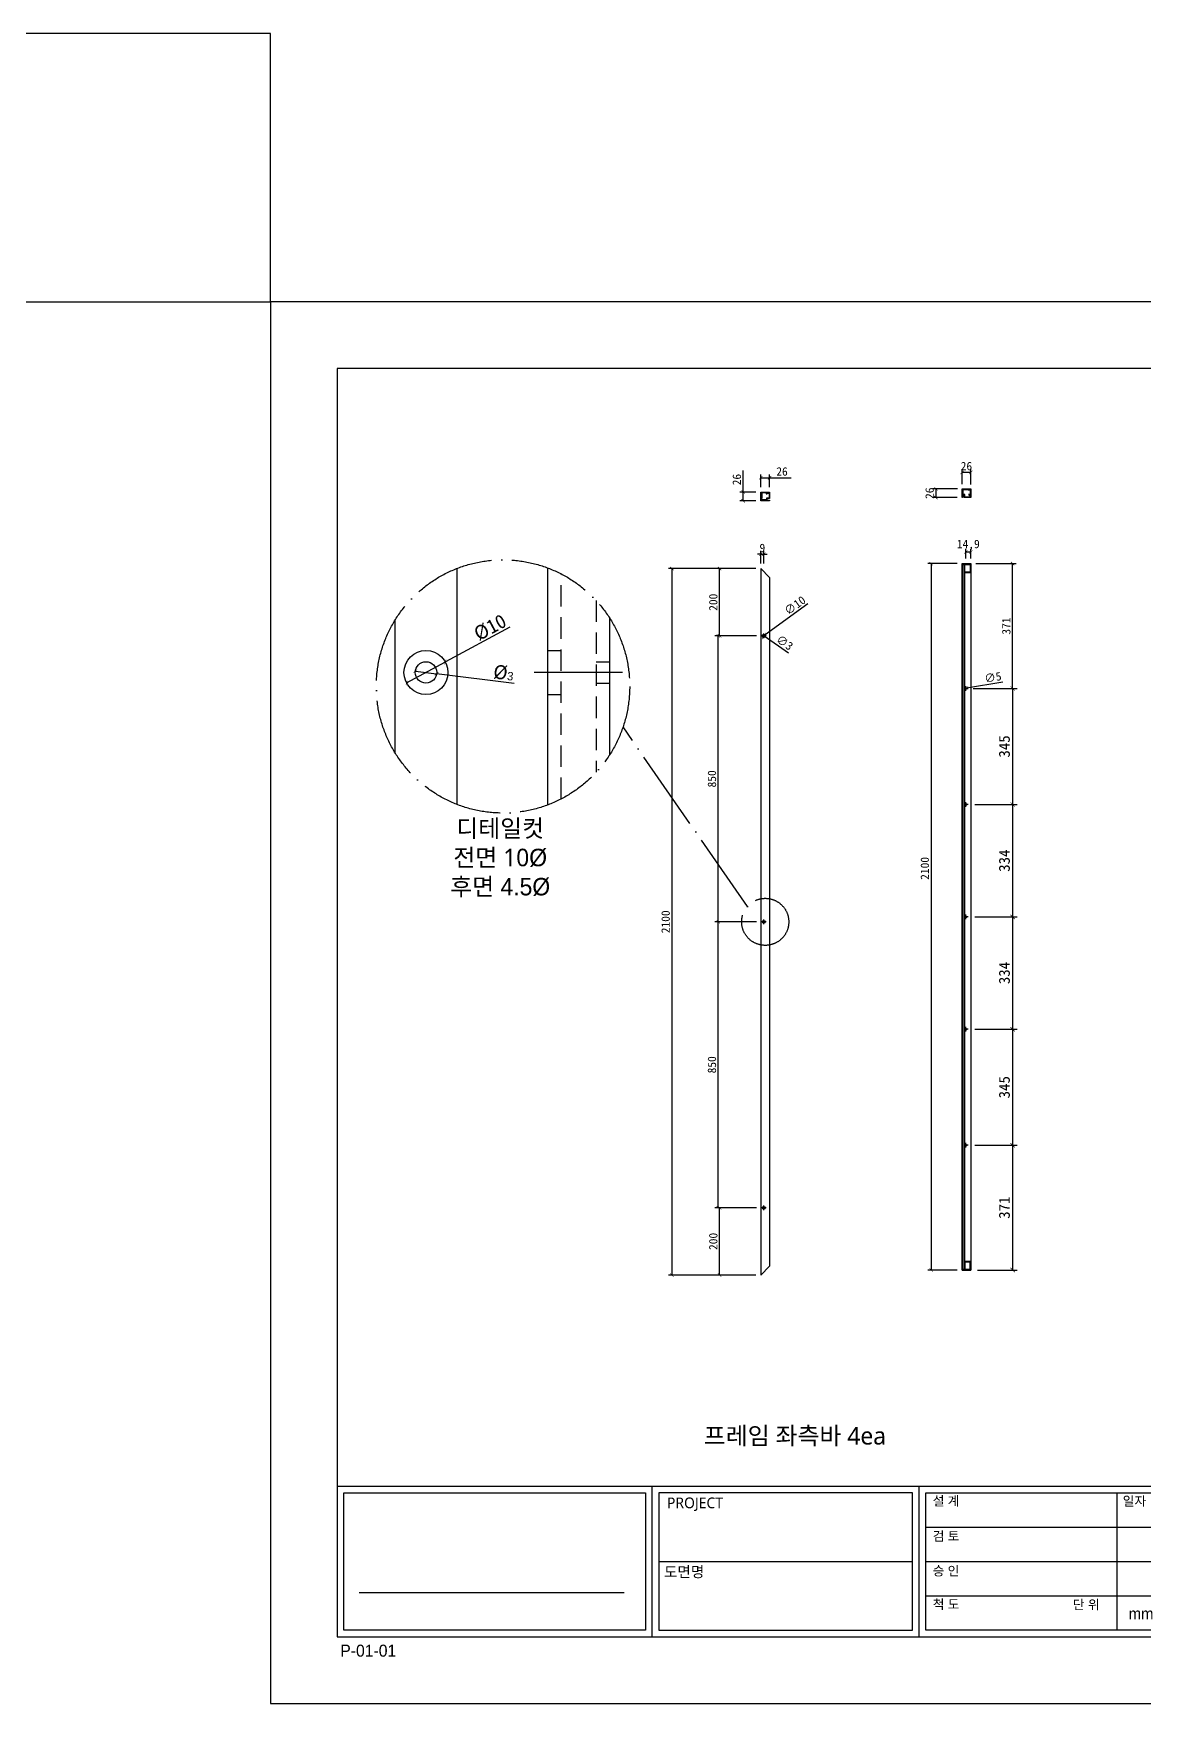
# Model space of a CAD drawing. Header units: millimetres. Extents: x -44117 to 256353, y -2095463 to 65325.
# Drawn here: x 66224 to 69523, y -4777 to 188 of the extents above; entities that cross this region are included whole.
import ezdxf

# ---------------------------------------------------------------- set-up
doc = ezdxf.new("R2010")
doc.units = ezdxf.units.MM
doc.header["$LTSCALE"] = 10
for name, pattern in [('ACAD_ISO04W100', [30, 24, -3, 0, -3]), ('CENTER', [50.8, 31.75, -6.35, 6.35, -6.35]), ('HIDDEN', [9.525, 6.35, -3.175])]:
    doc.linetypes.add(name, pattern=pattern)
doc.layers.add('도면층1', color=7, linetype='HIDDEN')
doc.layers.add('도면층2', color=3, linetype='CENTER')
doc.styles.add('고딕', font='')
doc.styles.get('고딕').set_extended_font_data('HYgtrE')
doc.dimstyles.new('ISO-25', dxfattribs={"dimtxt": 2.5, "dimasz": 2.5, "dimexe": 1, "dimexo": 1, "dimtad": 1, "dimtxsty": 'Standard', "dimblk": 'ARCHTICK', "dimcen": 2.5, "dimadec": 0, "dimazin": 0, "dimtfac": 1, "dimtmove": 0, "dimatfit": 3, "dimfxl": 0, "dimarcsym": 0})

# ---------------------------------------------------------------- blocks, each defined once
blk = doc.blocks.new('A$C2EC13F1B')
at = {"color": 7}
for p, q in [((-3.67, -0.83), (-1.17, 4.17)), ((-1.17, 4.17), (1.33, -0.83))]:
    blk.add_line(p, q, dxfattribs=at)
blk.add_lwpolyline([(-3.67, -0.83), (1.33, -0.83)], dxfattribs=at)
blk = doc.blocks.new('a4 1scale')
at = {"color": 8}
for p, q in [((-15144.83, -4477.05), (-14867.83, -4477.05)), ((-15097.66, -4499.61), (-15097.66, -4477.05)), ((-15057.67, -4499.62), (-15057.67, -4477.06)), ((-15028.06, -4478.06), (-15028.06, -4498.62)), ((-15019.68, -4499.62), (-15019.68, -4477.06)), ((-14981.69, -4499.62), (-14981.69, -4477.06)), ((-14943.7, -4499.62), (-14943.7, -4477.06)), ((-14905.71, -4499.62), (-14905.71, -4477.06)), ((-14980.9, -4480.63), (-14944.7, -4480.63)), ((-14975.07, -4480.63), (-14975.07, -4498.62)), ((-14952.08, -4480.63), (-14952.08, -4498.62)), ((-14942.91, -4480.63), (-14906.71, -4480.63)), ((-15056.67, -4483.2), (-15020.68, -4483.2)), ((-15018.68, -4483.2), (-14982.69, -4483.2)), ((-15096.66, -4488.33), (-15058.67, -4488.34)), ((-15056.67, -4488.34), (-15020.68, -4488.34)), ((-15018.68, -4488.34), (-14982.69, -4488.34)), ((-14980.9, -4486.63), (-14944.7, -4486.63)), ((-14942.91, -4486.63), (-14906.71, -4486.63)), ((-15141.53, -4492.95), (-15101.88, -4492.95)), ((-14980.9, -4492.63), (-14944.7, -4492.63)), ((-14942.91, -4492.63), (-14906.71, -4492.63)), ((-15056.67, -4493.48), (-15020.68, -4493.48)), ((-15018.68, -4493.48), (-14982.69, -4493.48))]:
    blk.add_line(p, q, dxfattribs=at)
for points in [[(-15154.83, -4509.61), (-14857.83, -4509.61), (-14857.83, -4299.61), (-15154.83, -4299.61)], [(-15144.83, -4499.61), (-14867.83, -4499.61), (-14867.83, -4309.61), (-15144.83, -4309.61)]]:
    blk.add_lwpolyline(points, close=True)
for points in [[(-15143.82, -4478.05), (-15098.66, -4478.05), (-15098.66, -4498.61), (-15143.83, -4498.61)], [(-15058.67, -4478.06), (-15096.66, -4478.05), (-15096.66, -4498.61), (-15058.66, -4498.62)], [(-15056.67, -4478.06), (-15020.68, -4478.06), (-15020.68, -4498.62), (-15056.67, -4498.62)], [(-15018.68, -4478.06), (-14982.69, -4478.06), (-14982.69, -4498.62), (-15018.68, -4498.62)]]:
    blk.add_lwpolyline(points, close=True, dxfattribs=at)
for points in [[(-14944.7, -4480.63), (-14944.7, -4498.62), (-14980.9, -4498.62), (-14980.9, -4480.63)], [(-14906.71, -4480.63), (-14906.71, -4498.62), (-14942.91, -4498.62), (-14942.91, -4480.63)]]:
    blk.add_lwpolyline(points, dxfattribs=at)
at = {"color": 8, "xscale": 0.7469071166727064, "yscale": 0.7469071166727064, "zscale": 0.7469071166727064}
for p in [(-14977.06, -4485.3), (-14977.06, -4491.3), (-14977.06, -4497.29)]:
    blk.add_blockref('A$C2EC13F1B', p, dxfattribs=at)
at = {"color": 8, "style": '고딕'}
for s, insert, char_height, width, attachment_point in [('{\\fMalgun Gothic|b0|i0|c129|p50;설 계}', (-15055.65, -4478.55), 1.4003, 21.6513, 1), ('{\\fMalgun Gothic|b0|i0|c129|p50;재 질}', (-15017.66, -4478.55), 1.4003, 21.6513, 1), ('{\\fMalgun Gothic|b0|i0|c129|p50;수정사항}', (-14980.67, -4478.55), 1.4003, 21.6513, 1), ('{\\fMalgun Gothic|b0|i0|c129|p50;도면 no.}', (-14941.63, -4478.55), 1.4003, 21.6513, 1), ('{\\fMalgun Gothic|b0|i0|c129|p50;PROJECT}', (-15095.45, -4478.74), 1.6004, 37.4801, 1), ('{\\fGulim|b0|i0|c129|p50;일자}', (-15027.2, -4478.57), 1.4, 24.7824, 1), ('{\\fMalgun Gothic|b0|i0|c129|p50;Note.}', (-14903.64, -4478.55), 1.4003, 21.6513, 1), ('{\\fMalgun Gothic|b0|i0|c129|p50;no.}', (-14980.32, -4481.07), 0.96, 25.9815, 1), ('{\\fMalgun Gothic|b0|i0|c129|p50;내용}', (-14974.49, -4481.07), 0.96, 25.9815, 1), ('{\\fMalgun Gothic|b0|i0|c129|p50;일자}', (-14951.5, -4481.07), 0.96, 25.9815, 1), ('{\\fGulim|b0|i0|c129|p50;완\\fMalgun Gothic|b0|i0|c129|p50;제품}', (-14941.66, -4481.32), 1.4003, 21.6513, 1), ('{\\fMalgun Gothic|b0|i0|c129|p50;검 토}', (-15055.65, -4483.82), 1.4003, 21.6513, 1), ('{\\fMalgun Gothic|b0|i0|c129|p50;수 량}', (-15017.66, -4483.82), 1.4003, 21.6513, 1), ('{\\fMalgun Gothic|b0|i0|c129|p50;반제품}', (-14941.66, -4487.32), 1.4003, 21.6513, 1), ('{\\fMalgun Gothic|b0|i0|c129|p50;도면명}', (-15095.89, -4489.07), 1.6004, 37.4801, 1), ('{\\fMalgun Gothic|b0|i0|c129|p50;승 인}', (-15055.65, -4489.02), 1.4003, 21.6513, 1), ('{\\fMalgun Gothic|b0|i0|c129|p50;마 감}', (-15017.66, -4489.02), 1.4003, 21.6513, 1), ('{\\fMalgun Gothic|b0|i0|c129|p50;Page}', (-14941.66, -4493.32), 1.4003, 21.6513, 1), ('{\\fMalgun Gothic|b0|i0|c129|p50;척 도 }', (-15055.65, -4494.02), 1.4003, 21.6513, 1), ('{\\fGulim|b0|i0|c129|p50;단 위}', (-15034.68, -4494.09), 1.4003, 21.6513, 1), ('mm', (-15024.45, -4496.13), 1.7, 15.2516, 5), ('{\\fMalgun Gothic|b0|i0|c129|p50;규 격 }', (-15017.66, -4494.02), 1.4003, 21.6513, 1), ('{\\C8;P-01-01}', (-15144.37, -4500.78), 1.8004, 27.0059, 1), ('{\\C8;A4 ( 297 X 210 )}', (-14868.4, -4500.78), 1.8004, 27.0059, 3)]:
    blk.add_mtext(s, dxfattribs=dict(at, insert=insert, char_height=char_height, width=width, attachment_point=attachment_point))
blk = doc.blocks.new('_ArchTick')
at = {"color": 0, "linetype": 'ByBlock', "const_width": 0.15}
blk.add_lwpolyline([(-0.5, -0.5), (0.5, 0.5)], dxfattribs=at)
blk = doc.blocks.new('*D7563')
at = {"color": 0, "lineweight": -2}
for p, q in [((68370.4, -1403.1), (68111.2, -1403.1)), ((68121.2, -1403.1), (68121.2, -3503.1)), ((68370.4, -3503.1), (68111.2, -3503.1))]:
    blk.add_line(p, q, dxfattribs=at)
at = {"layer": 'Defpoints', "color": 0}
for p in [(68385.4, -1403.1), (68121.2, -3503.1), (68385.4, -3503.1)]:
    blk.add_point(p, dxfattribs=at)
at = {"color": 0, "lineweight": -2, "xscale": 10, "yscale": 10, "zscale": 10}
for p, rotation in [((68121.2, -1403.1), 90), ((68121.2, -3503.1), 270)]:
    blk.add_blockref('_ArchTick', p, dxfattribs=dict(at, rotation=rotation))
at = {"color": 0, "insert": (68102.5, -2453.1), "char_height": 25, "attachment_point": 5, "rotation": 90}
blk.add_mtext('2100', dxfattribs=at)
blk = doc.blocks.new('*D7564')
at = {"color": 0, "lineweight": -2}
for p, q in [((68372.4, -3303.1), (68252.9, -3303.1)), ((68262.9, -3503.1), (68262.9, -3303.1)), ((68370.4, -3503.1), (68252.9, -3503.1))]:
    blk.add_line(p, q, dxfattribs=at)
at = {"layer": 'Defpoints', "color": 0}
for p in [(68262.9, -3303.1), (68387.4, -3303.1), (68385.4, -3503.1)]:
    blk.add_point(p, dxfattribs=at)
at = {"color": 0, "lineweight": -2, "xscale": 10, "yscale": 10, "zscale": 10}
for p, rotation in [((68262.9, -3303.1), 90), ((68262.9, -3503.1), 270)]:
    blk.add_blockref('_ArchTick', p, dxfattribs=dict(at, rotation=rotation))
at = {"color": 0, "insert": (68244.1, -3403.1), "char_height": 25, "attachment_point": 5, "rotation": 90}
blk.add_mtext('200', dxfattribs=at)
blk = doc.blocks.new('*D7565')
at = {"color": 0, "lineweight": -2}
for p, q in [((68372.4, -2453.1), (68248.9, -2453.1)), ((68258.9, -3303.1), (68258.9, -2453.1)), ((68372.4, -3303.1), (68248.9, -3303.1))]:
    blk.add_line(p, q, dxfattribs=at)
at = {"layer": 'Defpoints', "color": 0}
for p in [(68258.9, -2453.1), (68387.4, -2453.1), (68387.4, -3303.1)]:
    blk.add_point(p, dxfattribs=at)
at = {"color": 0, "lineweight": -2, "xscale": 10, "yscale": 10, "zscale": 10}
for p, rotation in [((68258.9, -2453.1), 90), ((68258.9, -3303.1), 270)]:
    blk.add_blockref('_ArchTick', p, dxfattribs=dict(at, rotation=rotation))
at = {"color": 0, "insert": (68240.1, -2878.1), "char_height": 25, "attachment_point": 5, "rotation": 90}
blk.add_mtext('850', dxfattribs=at)
blk = doc.blocks.new('*D7566')
at = {"color": 0, "lineweight": -2}
for p, q in [((68372.4, -1603.1), (68248.9, -1603.1)), ((68258.9, -2453.1), (68258.9, -1603.1)), ((68372.4, -2453.1), (68248.9, -2453.1))]:
    blk.add_line(p, q, dxfattribs=at)
at = {"layer": 'Defpoints', "color": 0}
for p in [(68258.9, -1603.1), (68387.4, -1603.1), (68387.4, -2453.1)]:
    blk.add_point(p, dxfattribs=at)
at = {"color": 0, "lineweight": -2, "xscale": 10, "yscale": 10, "zscale": 10}
for p, rotation in [((68258.9, -1603.1), 90), ((68258.9, -2453.1), 270)]:
    blk.add_blockref('_ArchTick', p, dxfattribs=dict(at, rotation=rotation))
at = {"color": 0, "insert": (68240.1, -2028.1), "char_height": 25, "attachment_point": 5, "rotation": 90}
blk.add_mtext('850', dxfattribs=at)
blk = doc.blocks.new('*D7567')
at = {"color": 0, "lineweight": -2}
for p, q in [((68370.4, -1403.1), (68252.9, -1403.1)), ((68262.9, -1603.1), (68262.9, -1403.1)), ((68372.4, -1603.1), (68252.9, -1603.1))]:
    blk.add_line(p, q, dxfattribs=at)
at = {"layer": 'Defpoints', "color": 0}
for p in [(68262.9, -1403.1), (68385.4, -1403.1), (68387.4, -1603.1)]:
    blk.add_point(p, dxfattribs=at)
at = {"color": 0, "lineweight": -2, "xscale": 10, "yscale": 10, "zscale": 10}
for p, rotation in [((68262.9, -1403.1), 90), ((68262.9, -1603.1), 270)]:
    blk.add_blockref('_ArchTick', p, dxfattribs=dict(at, rotation=rotation))
at = {"color": 0, "insert": (68244.1, -1503.1), "char_height": 25, "attachment_point": 5, "rotation": 90}
blk.add_mtext('200', dxfattribs=at)
blk = doc.blocks.new('*D7568')
at = {"color": 0, "lineweight": -2}
for p, q in [((68524.8, -1508), (68398.5, -1600.2)), ((68390.4, -1606.1), (68398.5, -1600.2)), ((68390.4, -1606.1), (68390.4, -1606.1))]:
    blk.add_line(p, q, dxfattribs=at)
at = {"layer": 'Defpoints', "color": 0}
for p in [(68390.4, -1606.1), (68398.5, -1600.2)]:
    blk.add_point(p, dxfattribs=at)
at = {"color": 0, "lineweight": -2, "xscale": 10, "yscale": 10, "zscale": 10}
for p, rotation in [((68390.4, -1606.1), 36.13556978230576), ((68398.5, -1600.2), 216.1355697823058)]:
    blk.add_blockref('_ArchTick', p, dxfattribs=dict(at, rotation=rotation))
at = {"color": 0, "insert": (68486.8, -1512.5), "char_height": 25, "attachment_point": 5, "rotation": 36.1356}
blk.add_mtext('∅10', dxfattribs=at)
blk = doc.blocks.new('*D7569')
at = {"color": 0, "lineweight": -2}
for p, q in [((68393.2, -1602.3), (68393.2, -1602.3)), ((68393.2, -1602.3), (68395.7, -1604)), ((68467.9, -1654.1), (68395.7, -1604))]:
    blk.add_line(p, q, dxfattribs=at)
at = {"layer": 'Defpoints', "color": 0}
for p in [(68393.2, -1602.3), (68395.7, -1604)]:
    blk.add_point(p, dxfattribs=at)
at = {"color": 0, "lineweight": -2, "xscale": 10, "yscale": 10, "zscale": 10}
for p, rotation in [((68393.2, -1602.3), 325.2612745729193), ((68395.7, -1604), 145.2612745729194)]:
    blk.add_blockref('_ArchTick', p, dxfattribs=dict(at, rotation=rotation))
at = {"color": 0, "insert": (68456.3, -1623.3), "char_height": 25, "attachment_point": 5, "rotation": 325.2613}
blk.add_mtext('∅3', dxfattribs=at)
blk = doc.blocks.new('*D7570')
at = {"color": 0, "lineweight": -2}
for p, q in [((67639.1, -1577.4), (67447.8, -1680.7)), ((67332.7, -1742.8), (67447.8, -1680.7)), ((67332.7, -1742.8), (67332.7, -1742.8))]:
    blk.add_line(p, q, dxfattribs=at)
at = {"layer": 'Defpoints', "color": 0}
for p in [(67447.8, -1680.7), (67332.7, -1742.8)]:
    blk.add_point(p, dxfattribs=at)
at = {"color": 0, "lineweight": -2, "xscale": 10, "yscale": 10, "zscale": 10}
for p, rotation in [((67447.8, -1680.7), 208.3664107921195), ((67332.7, -1742.8), 28.36641079211947)]:
    blk.add_blockref('_ArchTick', p, dxfattribs=dict(at, rotation=rotation))
at = {"color": 0, "insert": (67581, -1578), "char_height": 25, "attachment_point": 5, "rotation": 28.3664}
blk.add_mtext('{\\H1.6667x;Ø10}', dxfattribs=at)
blk = doc.blocks.new('*D7571')
at = {"color": 0, "lineweight": -2}
for p, q in [((67358.7, -1707.9), (67358.7, -1707.9)), ((67358.7, -1707.9), (67421.8, -1715.7)), ((67652.7, -1744.2), (67421.8, -1715.7))]:
    blk.add_line(p, q, dxfattribs=at)
at = {"layer": 'Defpoints', "color": 0}
for p in [(67358.7, -1707.9), (67421.8, -1715.7)]:
    blk.add_point(p, dxfattribs=at)
at = {"color": 0, "lineweight": -2, "xscale": 10, "yscale": 10, "zscale": 10}
for p, rotation in [((67358.7, -1707.9), 352.9456362608962), ((67421.8, -1715.7), 172.9456362608962)]:
    blk.add_blockref('_ArchTick', p, dxfattribs=dict(at, rotation=rotation))
at = {"color": 0, "insert": (67620.8, -1713), "char_height": 25, "attachment_point": 5, "rotation": 352.9456}
blk.add_mtext('{\\H1.6667x;Ø\\fPMingLiU|b0|i0|c129|p0;\\H0.59999x;3}', dxfattribs=at)
blk = doc.blocks.new('*D7572')
at = {"color": 0, "lineweight": -2}
for p, q in [((68385.4, -1360.6), (68375.4, -1360.6)), ((68385.4, -1388.1), (68385.4, -1350.6)), ((68385.4, -1360.6), (68394.4, -1360.6)), ((68394.4, -1388.1), (68394.4, -1350.6)), ((68394.4, -1360.6), (68404.4, -1360.6))]:
    blk.add_line(p, q, dxfattribs=at)
at = {"layer": 'Defpoints', "color": 0}
for p in [(68394.4, -1360.6), (68385.4, -1403.1), (68394.4, -1403.1)]:
    blk.add_point(p, dxfattribs=at)
at = {"color": 0, "lineweight": -2, "xscale": 10, "yscale": 10, "zscale": 10}
blk.add_blockref('_ArchTick', (68385.4, -1360.6), dxfattribs=at)
at = {"color": 0, "lineweight": -2, "xscale": 10, "yscale": 10, "zscale": 10, "rotation": 180}
blk.add_blockref('_ArchTick', (68394.4, -1360.6), dxfattribs=at)
at = {"color": 0, "insert": (68389.9, -1341.8), "char_height": 25, "attachment_point": 5}
blk.add_mtext('9', dxfattribs=at)
blk = doc.blocks.new('*D7573')
at = {"color": 0, "lineweight": -2}
for p, q in [((68992.1, -1759.7), (68997, -1758.9)), ((68992.1, -1759.7), (68992.1, -1759.7)), ((69104.8, -1740.3), (68997, -1758.9))]:
    blk.add_line(p, q, dxfattribs=at)
at = {"layer": 'Defpoints', "color": 0}
for p in [(68992.1, -1759.7), (68997, -1758.9)]:
    blk.add_point(p, dxfattribs=at)
at = {"color": 0, "lineweight": -2, "xscale": 10, "yscale": 10, "zscale": 10}
for p, rotation in [((68992.1, -1759.7), 9.769614519440799), ((68997, -1758.9), 189.7696145194408)]:
    blk.add_blockref('_ArchTick', p, dxfattribs=dict(at, rotation=rotation))
at = {"color": 0, "insert": (69075, -1726.4), "char_height": 25, "attachment_point": 5, "rotation": 9.7696}
blk.add_mtext('∅5', dxfattribs=at)
blk = doc.blocks.new('*D7574')
at = {"color": 0, "lineweight": -2}
for p, q in [((68968.4, -1388.3), (68881.7, -1388.3)), ((68891.7, -1388.3), (68891.7, -3488.3)), ((68968.4, -3488.3), (68881.7, -3488.3))]:
    blk.add_line(p, q, dxfattribs=at)
at = {"layer": 'Defpoints', "color": 0}
for p in [(68983.4, -1388.3), (68891.7, -3488.3), (68983.4, -3488.3)]:
    blk.add_point(p, dxfattribs=at)
at = {"color": 0, "lineweight": -2, "xscale": 10, "yscale": 10, "zscale": 10}
for p, rotation in [((68891.7, -1388.3), 90), ((68891.7, -3488.3), 270)]:
    blk.add_blockref('_ArchTick', p, dxfattribs=dict(at, rotation=rotation))
at = {"color": 0, "insert": (68872.9, -2294.3), "char_height": 25, "attachment_point": 5, "rotation": 90}
blk.add_mtext('2100', dxfattribs=at)
blk = doc.blocks.new('*D7575')
at = {"color": 0, "lineweight": -2}
for p, q in [((68994.5, -1373.3), (68994.5, -1343.9)), ((69009.4, -1353.9), (68994.5, -1353.9)), ((69009.4, -1373.3), (69009.4, -1343.9))]:
    blk.add_line(p, q, dxfattribs=at)
at = {"layer": 'Defpoints', "color": 0}
for p in [(68994.5, -1353.9), (68994.5, -1388.3), (69009.4, -1388.3)]:
    blk.add_point(p, dxfattribs=at)
at = {"color": 0, "lineweight": -2, "xscale": 10, "yscale": 10, "zscale": 10, "rotation": 180}
blk.add_blockref('_ArchTick', (68994.5, -1353.9), dxfattribs=at)
at = {"color": 0, "lineweight": -2, "xscale": 10, "yscale": 10, "zscale": 10}
blk.add_blockref('_ArchTick', (69009.4, -1353.9), dxfattribs=at)
at = {"color": 0, "insert": (69002, -1333.1), "char_height": 25, "attachment_point": 5}
blk.add_mtext('14,9', dxfattribs=at)
blk = doc.blocks.new('*D7576')
at = {"color": 0, "lineweight": -2}
for p, q in [((69024.4, -1388.3), (69143.7, -1388.3)), ((69133.7, -1759.3), (69133.7, -1388.3)), ((69016.5, -1759.3), (69143.7, -1759.3))]:
    blk.add_line(p, q, dxfattribs=at)
at = {"layer": 'Defpoints', "color": 0}
for p in [(69009.4, -1388.3), (69133.7, -1388.3), (69001.5, -1759.3)]:
    blk.add_point(p, dxfattribs=at)
at = {"color": 0, "lineweight": -2, "xscale": 10, "yscale": 10, "zscale": 10}
for p, rotation in [((69133.7, -1388.3), 90), ((69133.7, -1759.3), 270)]:
    blk.add_blockref('_ArchTick', p, dxfattribs=dict(at, rotation=rotation))
at = {"color": 0, "insert": (69114.9, -1573.8), "char_height": 25, "attachment_point": 5, "rotation": 90}
blk.add_mtext('371', dxfattribs=at)
blk = doc.blocks.new('*D7601')
at = {"color": 0, "lineweight": -2}
for p, q in [((68983.4, -1152.5), (68983.4, -1107.3)), ((69009.4, -1117.3), (68983.4, -1117.3)), ((69009.4, -1152.7), (69009.4, -1107.3))]:
    blk.add_line(p, q, dxfattribs=at)
at = {"layer": 'Defpoints', "color": 0}
for p in [(68983.4, -1117.3), (68983.4, -1167.5), (69009.4, -1167.7)]:
    blk.add_point(p, dxfattribs=at)
at = {"color": 0, "lineweight": -2, "xscale": 10, "yscale": 10, "zscale": 10, "rotation": 180}
blk.add_blockref('_ArchTick', (68983.4, -1117.3), dxfattribs=at)
at = {"color": 0, "lineweight": -2, "xscale": 10, "yscale": 10, "zscale": 10}
blk.add_blockref('_ArchTick', (69009.4, -1117.3), dxfattribs=at)
at = {"color": 0, "insert": (68996.4, -1098.5), "char_height": 25, "attachment_point": 5}
blk.add_mtext('26', dxfattribs=at)
blk = doc.blocks.new('*D7602')
at = {"color": 0, "lineweight": -2}
for p, q in [((68970, -1166), (68895.7, -1166)), ((68905.7, -1166), (68905.7, -1192)), ((68969.2, -1192), (68895.7, -1192))]:
    blk.add_line(p, q, dxfattribs=at)
at = {"layer": 'Defpoints', "color": 0}
for p in [(68985, -1166), (68905.7, -1192), (68984.2, -1192)]:
    blk.add_point(p, dxfattribs=at)
at = {"color": 0, "lineweight": -2, "xscale": 10, "yscale": 10, "zscale": 10}
for p, rotation in [((68905.7, -1166), 90), ((68905.7, -1192), 270)]:
    blk.add_blockref('_ArchTick', p, dxfattribs=dict(at, rotation=rotation))
at = {"color": 0, "insert": (68887, -1179), "char_height": 25, "attachment_point": 5, "rotation": 90}
blk.add_mtext('26', dxfattribs=at)
blk = doc.blocks.new('*D7618')
at = {"color": 0, "lineweight": -2}
for p, q in [((68385.3, -1161), (68385.3, -1123.1)), ((68385.3, -1133.1), (68411.3, -1133.1)), ((68411.3, -1161), (68411.3, -1123.1)), ((68411.3, -1133.1), (68475.5, -1133.1))]:
    blk.add_line(p, q, dxfattribs=at)
at = {"layer": 'Defpoints', "color": 0}
for p in [(68411.3, -1133.1), (68385.3, -1176), (68411.3, -1176)]:
    blk.add_point(p, dxfattribs=at)
at = {"color": 0, "lineweight": -2, "xscale": 10, "yscale": 10, "zscale": 10, "rotation": 180}
blk.add_blockref('_ArchTick', (68385.3, -1133.1), dxfattribs=at)
at = {"color": 0, "lineweight": -2, "xscale": 10, "yscale": 10, "zscale": 10}
blk.add_blockref('_ArchTick', (68411.3, -1133.1), dxfattribs=at)
at = {"color": 0, "insert": (68448.4, -1114.4), "char_height": 25, "attachment_point": 5}
blk.add_mtext('26', dxfattribs=at)
blk = doc.blocks.new('*D7619')
at = {"color": 0, "lineweight": -2}
for p, q in [((68332.8, -1175.5), (68332.8, -1111.3)), ((68370.8, -1175.5), (68322.8, -1175.5)), ((68332.8, -1201.5), (68332.8, -1175.5)), ((68370.8, -1201.5), (68322.8, -1201.5))]:
    blk.add_line(p, q, dxfattribs=at)
at = {"layer": 'Defpoints', "color": 0}
for p in [(68332.8, -1175.5), (68385.8, -1175.5), (68385.8, -1201.5)]:
    blk.add_point(p, dxfattribs=at)
at = {"color": 0, "lineweight": -2, "xscale": 10, "yscale": 10, "zscale": 10}
for p, rotation in [((68332.8, -1175.5), 90), ((68332.8, -1201.5), 270)]:
    blk.add_blockref('_ArchTick', p, dxfattribs=dict(at, rotation=rotation))
at = {"color": 0, "insert": (68314.1, -1138.4), "char_height": 25, "attachment_point": 5, "rotation": 90}
blk.add_mtext('26', dxfattribs=at)
blk = doc.blocks.new('*D7630')
at = {"color": 0, "lineweight": -2}
for p, q in [((69021, -1759.3), (69146.7, -1759.3)), ((69133.7, -1759.3), (69133.7, -2104.3)), ((69021, -2104.3), (69146.7, -2104.3))]:
    blk.add_line(p, q, dxfattribs=at)
at = {"layer": 'Defpoints', "color": 0}
for p in [(69001.5, -1759.3), (69001.5, -2104.3), (69133.7, -2104.3)]:
    blk.add_point(p, dxfattribs=at)
at = {"color": 0, "lineweight": -2, "xscale": 13, "yscale": 13, "zscale": 13}
for p, rotation in [((69133.7, -1759.3), 90), ((69133.7, -2104.3), 270)]:
    blk.add_blockref('_ArchTick', p, dxfattribs=dict(at, rotation=rotation))
at = {"color": 0, "insert": (69109.3, -1931.8), "char_height": 32.5, "attachment_point": 5, "rotation": 90}
blk.add_mtext('345', dxfattribs=at)
blk = doc.blocks.new('*D7631')
at = {"color": 0, "lineweight": -2}
for p, q in [((69021, -2104.3), (69146.7, -2104.3)), ((69133.7, -2104.3), (69133.7, -2438.3)), ((69021, -2438.3), (69146.7, -2438.3))]:
    blk.add_line(p, q, dxfattribs=at)
at = {"layer": 'Defpoints', "color": 0}
for p in [(69001.5, -2104.3), (69001.5, -2438.3), (69133.7, -2438.3)]:
    blk.add_point(p, dxfattribs=at)
at = {"color": 0, "lineweight": -2, "xscale": 13, "yscale": 13, "zscale": 13}
for p, rotation in [((69133.7, -2104.3), 90), ((69133.7, -2438.3), 270)]:
    blk.add_blockref('_ArchTick', p, dxfattribs=dict(at, rotation=rotation))
at = {"color": 0, "insert": (69109.3, -2271.3), "char_height": 32.5, "attachment_point": 5, "rotation": 90}
blk.add_mtext('334', dxfattribs=at)
blk = doc.blocks.new('*D7632')
at = {"color": 0, "lineweight": -2}
for p, q in [((69021, -2438.3), (69146.7, -2438.3)), ((69133.7, -2438.3), (69133.7, -2772.3)), ((69021, -2772.3), (69146.7, -2772.3))]:
    blk.add_line(p, q, dxfattribs=at)
at = {"layer": 'Defpoints', "color": 0}
for p in [(69001.5, -2438.3), (69001.5, -2772.3), (69133.7, -2772.3)]:
    blk.add_point(p, dxfattribs=at)
at = {"color": 0, "lineweight": -2, "xscale": 13, "yscale": 13, "zscale": 13}
for p, rotation in [((69133.7, -2438.3), 90), ((69133.7, -2772.3), 270)]:
    blk.add_blockref('_ArchTick', p, dxfattribs=dict(at, rotation=rotation))
at = {"color": 0, "insert": (69109.3, -2605.3), "char_height": 32.5, "attachment_point": 5, "rotation": 90}
blk.add_mtext('334', dxfattribs=at)
blk = doc.blocks.new('*D7633')
at = {"color": 0, "lineweight": -2}
for p, q in [((69021, -2772.3), (69146.7, -2772.3)), ((69133.7, -2772.3), (69133.7, -3117.3)), ((69021, -3117.3), (69146.7, -3117.3))]:
    blk.add_line(p, q, dxfattribs=at)
at = {"layer": 'Defpoints', "color": 0}
for p in [(69001.5, -2772.3), (69001.5, -3117.3), (69133.7, -3117.3)]:
    blk.add_point(p, dxfattribs=at)
at = {"color": 0, "lineweight": -2, "xscale": 13, "yscale": 13, "zscale": 13}
for p, rotation in [((69133.7, -2772.3), 90), ((69133.7, -3117.3), 270)]:
    blk.add_blockref('_ArchTick', p, dxfattribs=dict(at, rotation=rotation))
at = {"color": 0, "insert": (69109.3, -2944.8), "char_height": 32.5, "attachment_point": 5, "rotation": 90}
blk.add_mtext('345', dxfattribs=at)
blk = doc.blocks.new('*D7634')
at = {"color": 0, "lineweight": -2}
for p, q in [((69021, -3117.3), (69146.7, -3117.3)), ((69133.7, -3117.3), (69133.7, -3488.3)), ((69028.9, -3488.3), (69146.7, -3488.3))]:
    blk.add_line(p, q, dxfattribs=at)
at = {"layer": 'Defpoints', "color": 0}
for p in [(69001.5, -3117.3), (69009.4, -3488.3), (69133.7, -3488.3)]:
    blk.add_point(p, dxfattribs=at)
at = {"color": 0, "lineweight": -2, "xscale": 13, "yscale": 13, "zscale": 13}
for p, rotation in [((69133.7, -3117.3), 90), ((69133.7, -3488.3), 270)]:
    blk.add_blockref('_ArchTick', p, dxfattribs=dict(at, rotation=rotation))
at = {"color": 0, "insert": (69109.3, -3302.8), "char_height": 32.5, "attachment_point": 5, "rotation": 90}
blk.add_mtext('371', dxfattribs=at)

msp = doc.modelspace()

# ---------------------------------------------------------------- linework, layer by layer
for p, q in [((68386.83473, -1179.96676), (68386.83473, -1176.96676)), ((68386.83473, -1176.96676), (68402.83473, -1176.96676)), ((68389.53473, -1179.96676), (68386.83473, -1179.96676)), ((68388.33473, -1180.96676), (68389.53473, -1180.96676)), ((68388.33473, -1180.96676), (68388.33473, -1194.46676)), ((68389.83473, -1180.66676), (68389.83473, -1180.26676)), ((68400.83473, -1180.26676), (68400.83473, -1180.66676)), ((68402.83473, -1179.96676), (68401.13473, -1179.96676)), ((68401.13473, -1180.96676), (68403.53473, -1180.96676)), ((68402.83473, -1176.96676), (68402.83473, -1179.96676)), ((68403.83473, -1180.66676), (68403.83473, -1178.46676)), ((68403.83473, -1178.46676), (68409.83473, -1178.46676)), ((68409.83473, -1178.46676), (68409.83473, -1193.26676)), ((68986.41503, -1182.45207), (68986.41503, -1167.45207)), ((68986.41503, -1167.45207), (68990.41503, -1167.45207)), ((68990.11503, -1182.45207), (68986.41503, -1182.45207)), ((68991.31503, -1182.45207), (68990.11503, -1182.45207)), ((68990.11503, -1182.45207), (68990.11503, -1182.45207)), ((68990.41503, -1167.45207), (68990.41503, -1168.95207)), ((69003.91503, -1168.95207), (68990.41503, -1168.95207)), ((68991.61503, -1183.95207), (68991.61503, -1182.75207)), ((68991.61503, -1190.45207), (68991.61503, -1183.95207)), ((69006.41503, -1190.45207), (68991.61503, -1190.45207)), ((69003.91503, -1168.95207), (69003.91503, -1170.15207)), ((69003.91503, -1181.75207), (69003.91503, -1184.15207)), ((69004.21503, -1170.45207), (69004.61503, -1170.45207)), ((69004.61503, -1181.45207), (69004.21503, -1181.45207)), ((69004.21503, -1184.45207), (69006.41503, -1184.45207)), ((69004.91503, -1170.15207), (69004.91503, -1167.45207)), ((69004.91503, -1167.45207), (69007.91503, -1167.45207)), ((69004.91503, -1183.45207), (69004.91503, -1181.75207)), ((69007.91503, -1183.45207), (69004.91503, -1183.45207)), ((69006.41503, -1184.45207), (69006.41503, -1190.45207)), ((69007.91503, -1167.45207), (69007.91503, -1183.45207)), ((68386.83473, -1198.46676), (68386.83473, -1194.46676)), ((68386.83473, -1194.46676), (68388.33473, -1194.46676)), ((68401.83473, -1198.46676), (68386.83473, -1198.46676)), ((68401.83473, -1193.56676), (68401.83473, -1194.76676)), ((68401.83473, -1194.76676), (68401.83473, -1198.46676)), ((68401.83473, -1194.76676), (68401.83473, -1194.76676)), ((68403.33473, -1193.26676), (68402.13473, -1193.26676)), ((68409.83473, -1193.26676), (68403.33473, -1193.26676)), ((68983.41503, -3488.30975), (68983.41503, -1388.30975)), ((68983.41503, -1388.30975), (69009.41503, -1388.30975)), ((68996.41503, -1388.30975), (68996.41503, -1391.30975)), ((69009.41503, -1388.30975), (69009.41503, -3488.30975)), ((67482.05591, -1402.71184), (67482.05591, -2103.9392)), ((67752.20741, -2105.5041), (67752.20741, -1401.14695)), ((68385.43473, -1403.14766), (68385.43473, -3503.14766)), ((68411.43473, -1429.14766), (68385.43473, -1403.14766)), ((68411.43473, -1429.14766), (68411.43473, -3477.14766)), ((68983.41503, -1414.30975), (68984.91503, -1414.30975)), ((68984.91503, -3485.30975), (68984.91503, -1391.30975)), ((68984.91503, -1412.80975), (68984.91503, -1391.30975)), ((68984.91503, -1391.30975), (68990.11503, -1391.30975)), ((68990.11503, -3485.30975), (68990.11503, -1391.30975)), ((68990.11503, -1414.30975), (69009.41503, -1414.30975)), ((68991.61503, -1412.80975), (68991.61503, -1391.30975)), ((68991.61503, -1391.30975), (69007.91503, -1391.30975)), ((68991.61503, -1412.80975), (69007.91503, -1412.80975)), ((68991.61503, -3462.30975), (68991.61503, -1414.30975)), ((69007.91503, -1391.30975), (69007.91503, -1412.80975)), ((67298.48815, -1950.5422), (67298.48815, -1556.10885)), ((67935.77516, -1549.63744), (67935.77516, -1957.01361)), ((68983.41503, -3462.30975), (68984.91503, -3462.30975)), ((68990.11503, -3462.30975), (69009.41503, -3462.30975)), ((68991.61503, -3463.80975), (68991.61503, -3485.30975)), ((68991.61503, -3463.80975), (69007.91503, -3463.80975)), ((69007.91503, -3485.30975), (69007.91503, -3463.80975)), ((68411.43473, -3477.14766), (68385.43473, -3503.14766)), ((69009.41503, -3488.30975), (68983.41503, -3488.30975)), ((68983.41503, -3488.30975), (69009.41503, -3488.30975)), ((68984.91503, -3485.30975), (68990.11503, -3485.30975)), ((68991.61503, -3485.30975), (69007.91503, -3485.30975))]:
    msp.add_line(p, q)
at = {"color": 1, "linetype": 'ACAD_ISO04W100'}
msp.add_line((68345.44641, -2407.44871), (67975.97979, -1873.38474), dxfattribs=at)
msp.add_lwpolyline([(66053.51291, -609.63247), (66928.07623, -609.63247), (66928.07623, 187.9224), (66053.51291, 187.9224)], close=True)
for points in [[(68411.03473, -1199.96663, -0.4142135624), (68411.33473, -1200.26663), (68411.33473, -1201.16676, -0.4142135624), (68411.03473, -1201.46676), (68385.83473, -1201.46676, -0.4142135624), (68385.33473, -1200.96676), (68385.33473, -1175.96676, -0.4142135624), (68385.83473, -1175.46676), (68410.83473, -1175.46676, -0.4142135624), (68411.33473, -1175.96676), (68411.33473, -1194.26676, -0.4142135624), (68410.83473, -1194.76676), (68403.33473, -1194.76676), (68403.33473, -1199.96676), (68411.03473, -1199.96676)], [(68984.91516, -1191.65207, -0.4142135624), (68984.61516, -1191.95207), (68983.71503, -1191.95207, -0.4142135624), (68983.41503, -1191.65207), (68983.41503, -1166.45207, -0.4142135624), (68983.91503, -1165.95207), (69008.91503, -1165.95207, -0.4142135624), (69009.41503, -1166.45207), (69009.41503, -1191.45207, -0.4142135624), (69008.91503, -1191.95207), (68990.61503, -1191.95207, -0.4142135624), (68990.11503, -1191.45207), (68990.11503, -1183.95207), (68984.91503, -1183.95207), (68984.91503, -1191.65207)]]:
    msp.add_lwpolyline(points, format="xyb")
for centre, radius in [((67619.16718, -1753.32552), 376.46972), ((68398.43473, -2453.14766), 69.97253)]:
    msp.add_circle(centre, radius, dxfattribs=at)
for centre, radius in [((68394.43473, -1603.14766), 5), ((68394.43473, -1603.14766), 1.5), ((67390.27203, -1711.77699), 65.39513), ((67390.27203, -1711.77699), 31.78929), ((68994.51503, -1759.30975), 2.5), ((68994.51503, -2104.30975), 2.5), ((68394.43473, -2453.14766), 4), ((68394.43473, -2453.14766), 1.5), ((68994.51503, -2438.30975), 2.5), ((68994.51503, -2772.30975), 2.5), ((68994.51503, -3117.30975), 2.5), ((68394.43473, -3303.14766), 4), ((68394.43473, -3303.14766), 1.5)]:
    msp.add_circle(centre, radius)
for centre, start, end in [((68389.53473, -1180.26676), 0, 90), ((68389.53473, -1180.66676), 270, 0), ((68401.13473, -1180.26676), 90, 180), ((68401.13473, -1180.66676), 180, 270), ((68403.53473, -1180.66676), 270, 0), ((68991.31503, -1182.75207), 0, 90), ((69004.21503, -1170.15207), 180, 270), ((69004.21503, -1181.75207), 90, 180), ((69004.21503, -1184.15207), 180, 270), ((69004.61503, -1170.15207), 270, 0), ((69004.61503, -1181.75207), 0, 90), ((68402.13473, -1193.56676), 90, 180)]:
    msp.add_arc(centre, 0.3, start, end)
at = {"layer": '도면층1'}
for p, q in [((67792.20741, -2087.67045), (67792.20741, -1418.9806)), ((67895.77516, -1497.9484), (67895.77516, -2008.70265)), ((67752.20741, -1646.38186), (67792.20741, -1646.38186)), ((67895.77516, -1679.9877), (67935.77516, -1679.9877)), ((67752.20741, -1777.17211), (67792.20741, -1777.17211)), ((67895.77516, -1743.56628), (67935.77516, -1743.56628))]:
    msp.add_line(p, q, dxfattribs=at)
at = {"layer": '도면층2'}
for p, q in [((68401.43473, -1603.14766), (68387.43473, -1603.14766)), ((68394.43473, -1610.14766), (68394.43473, -1596.14766)), ((67974.22789, -1711.77699), (67711.54035, -1711.77699)), ((68987.51503, -1759.30975), (69001.51503, -1759.30975)), ((68994.51503, -1766.30975), (68994.51503, -1752.30975)), ((69001.51503, -2104.30975), (68987.51503, -2104.30975)), ((68994.51503, -2111.30975), (68994.51503, -2097.30975)), ((68994.51503, -2445.30975), (68994.51503, -2431.30975)), ((68401.43473, -2453.14766), (68387.43473, -2453.14766)), ((68394.43473, -2460.14766), (68394.43473, -2446.14766)), ((69001.51503, -2438.30975), (68987.51503, -2438.30975)), ((69001.51503, -2772.30975), (68987.51503, -2772.30975)), ((68994.51503, -2779.30975), (68994.51503, -2765.30975)), ((69001.51503, -3117.30975), (68987.51503, -3117.30975)), ((68994.51503, -3124.30975), (68994.51503, -3110.30975)), ((68401.43473, -3303.14766), (68387.43473, -3303.14766)), ((68394.43473, -3310.14766), (68394.43473, -3296.14766))]:
    msp.add_line(p, q, dxfattribs=at)

# ---------------------------------------------------------------- block references
at = {"color": 1, "xscale": 19.845, "yscale": 19.845, "zscale": 19.845}
msp.add_blockref('a4 1scale', (367675.67611, 84716.10852), dxfattribs=at)

# ---------------------------------------------------------------- texts
at = {"color": 142, "char_height": 52.004575, "width": 1506.5379465, "attachment_point": 5, "style": '고딕'}
for s, insert in [('{\\fMalgun Gothic|b0|i0|c129|p50;디테일컷\\P전면 10\\fGulim|b0|i0|c129|p50;\\C144;\\c10845184;Ø\\P후면 4.5Ø}', (67610.83038, -2264.66255)), ('{\\fMalgun Gothic|b0|i0|c129|p50;프레임 좌측바 4ea}', (68486.54794, -3983.69818))]:
    msp.add_mtext(s, dxfattribs=dict(at, insert=insert))

# ---------------------------------------------------------------- dimensions: what is measured, and where the dimension line sits
for base, p1, p2, angle, picture, middle in [((68983.41503, -1117.27694), (69009.41503, -1167.70282), (68983.41503, -1167.45882), 180, '*D7601', (68996.41503, -1117.27694)), ((68905.7026, -1191.95207), (68985.00795, -1165.95207), (68984.16509, -1191.95207), 90, '*D7602', (68905.7026, -1178.95207)), ((68994.51503, -1353.93928), (69009.41503, -1388.30975), (68994.51503, -1388.30975), 180, '*D7575', (69001.96503, -1353.93928)), ((68891.66475, -3488.30975), (68983.41503, -1388.30975), (68983.41503, -3488.30975), 90, '*D7574', (68891.66475, -2294.30975))]:
    dim = msp.add_linear_dim(base=base, p1=p1, p2=p2, angle=angle, dimstyle='ISO-25', override={"dimscale": 10, "dimasz": 1, "dimexo": 1.5})
    dim.commit()
    dim.dimension.update_dxf_attribs({"geometry": picture, "text_midpoint": middle, "dimtype": 160})
for base, p1, p2, override, picture, middle in [((68332.83944, -1175.46676), (68385.83473, -1201.46676), (68385.83473, -1175.46676), {"dimscale": 10, "dimasz": 1, "dimexo": 1.5}, '*D7619', (68314.08944, -1138.38343)), ((69133.68715, -1388.30975), (69001.51503, -1759.30975), (69009.41503, -1388.30975), {"dimscale": 10, "dimasz": 1, "dimexo": 1.5, "dimtmove": 1}, '*D7576', (69114.93715, -1573.80975)), ((68121.22965, -3503.14766), (68385.43473, -1403.14766), (68385.43473, -3503.14766), {"dimscale": 10, "dimasz": 1, "dimexo": 1.5}, '*D7563', (68102.47965, -2453.14766)), ((68262.8575, -1403.14766), (68387.43473, -1603.14766), (68385.43473, -1403.14766), {"dimscale": 10, "dimasz": 1, "dimexo": 1.5}, '*D7567', (68244.1075, -1503.14766)), ((68258.8575, -1603.14766), (68387.43473, -2453.14766), (68387.43473, -1603.14766), {"dimscale": 10, "dimasz": 1, "dimexo": 1.5}, '*D7566', (68240.1075, -2028.14766)), ((69133.68715, -2104.30975), (69001.51503, -1759.30975), (69001.51503, -2104.30975), {"dimscale": 13, "dimasz": 1, "dimexo": 1.5}, '*D7630', (69109.31215, -1931.80975)), ((69133.68715, -2438.30975), (69001.51503, -2104.30975), (69001.51503, -2438.30975), {"dimscale": 13, "dimasz": 1, "dimexo": 1.5, "dimtmove": 1}, '*D7631', (69109.31215, -2271.30975)), ((69133.68715, -2772.30975), (69001.51503, -2438.30975), (69001.51503, -2772.30975), {"dimscale": 13, "dimasz": 1, "dimexo": 1.5, "dimtmove": 1}, '*D7632', (69109.31215, -2605.30975)), ((68258.8575, -2453.14766), (68387.43473, -3303.14766), (68387.43473, -2453.14766), {"dimscale": 10, "dimasz": 1, "dimexo": 1.5}, '*D7565', (68240.1075, -2878.14766)), ((69133.68715, -3117.30975), (69001.51503, -2772.30975), (69001.51503, -3117.30975), {"dimscale": 13, "dimasz": 1, "dimexo": 1.5, "dimtmove": 1}, '*D7633', (69109.31215, -2944.80975)), ((69133.68715, -3488.30975), (69001.51503, -3117.30975), (69009.41503, -3488.30975), {"dimscale": 13, "dimasz": 1, "dimexo": 1.5, "dimtmove": 1}, '*D7634', (69109.31215, -3302.80975)), ((68262.8575, -3303.14766), (68385.43473, -3503.14766), (68387.43473, -3303.14766), {"dimscale": 10, "dimasz": 1, "dimexo": 1.5}, '*D7564', (68244.1075, -3403.14766))]:
    dim = msp.add_linear_dim(base=base, p1=p1, p2=p2, angle=90, dimstyle='ISO-25', override=override)
    dim.commit()
    dim.dimension.update_dxf_attribs({"geometry": picture, "text_midpoint": middle})
dim = msp.add_linear_dim(base=(68411.33473, -1133.10676), p1=(68385.33473, -1175.96676), p2=(68411.33473, -1175.96676), dimstyle='ISO-25', override={"dimscale": 10, "dimasz": 1, "dimexo": 1.5})
dim.commit()
dim.dimension.update_dxf_attribs({"geometry": '*D7618', "text_midpoint": (68448.41806, -1114.35676)})
dim = msp.add_linear_dim(base=(68394.43473, -1360.5628), p1=(68385.43473, -1403.14766), p2=(68394.43473, -1403.14766), dimstyle='ISO-25', override={"dimscale": 10, "dimasz": 1, "dimexo": 1.5})
dim.commit()
dim.dimension.update_dxf_attribs({"geometry": '*D7572', "text_midpoint": (68389.93473, -1360.5628), "dimtype": 160})
for p1, p2, picture, middle in [((68390.39661, -1606.09615), (68398.47284, -1600.19917), '*D7568', (68497.88728, -1527.61034)), ((68393.20209, -1602.29291), (68395.66736, -1604.00241), '*D7569', (68445.65642, -1638.66649)), ((68992.05128, -1759.73397), (68996.97877, -1758.88553), '*D7573', (69078.1409, -1744.91072))]:
    dim = msp.add_diameter_dim_2p(p1=p1, p2=p2, dimstyle='ISO-25', override={"dimscale": 10, "dimasz": 1, "dimexo": 1.5})
    dim.commit()
    dim.dimension.update_dxf_attribs({"geometry": picture, "text_midpoint": middle, "dimtype": 163})
for p1, p2, text, picture, middle in [((67332.72908, -1742.84676), (67447.81498, -1680.70721), '{\\H1.6667x;Ø10}', '*D7570', (67593.88036, -1601.84058)), ((67358.72338, -1707.87291), (67421.82068, -1715.68106), '{\\H1.6667x;Ø\\fPMingLiU|b0|i0|c129|p0;\\H0.59999x;3}', '*D7571', (67617.50788, -1739.89692))]:
    dim = msp.add_diameter_dim_2p(p1=p1, p2=p2, text=text, dimstyle='ISO-25', override={"dimscale": 10, "dimasz": 1, "dimexo": 1.5})
    dim.commit()
    dim.dimension.update_dxf_attribs({"geometry": picture, "text_midpoint": middle, "dimtype": 163})

doc.saveas('drawing.dxf')
